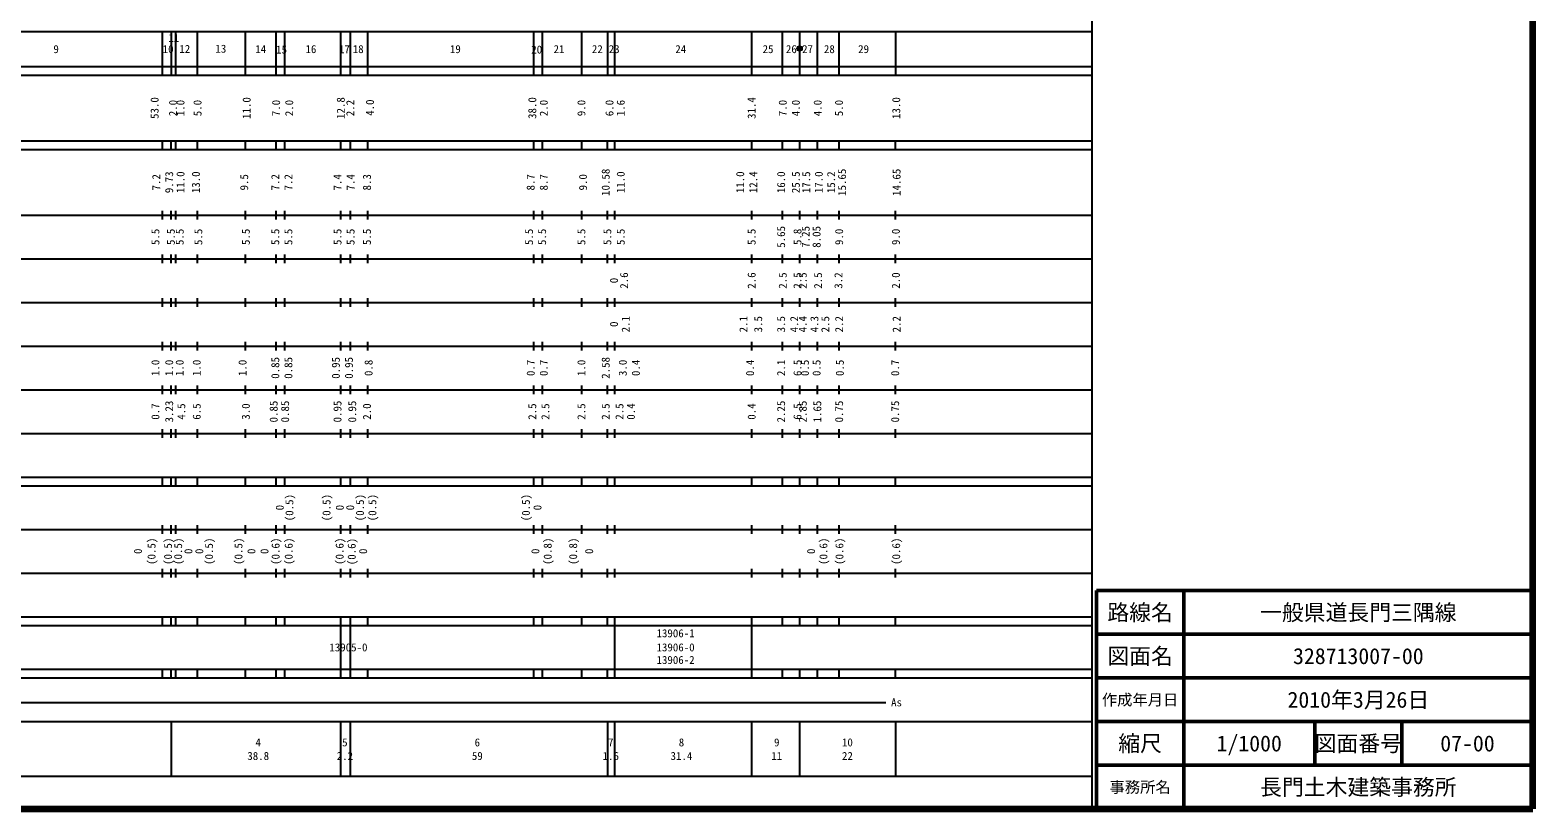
# Model space of a CAD drawing. Units: millimetres on the paper. Extents: x 40 to 680, y 20 to 380.
# Drawn here: x 335.7 to 680, y 20 to 198.4 of the extents above; entities that cross this region are included whole.
import ezdxf
from ezdxf.enums import TextEntityAlignment as Align

# ---------------------------------------------------------------- set-up
doc = ezdxf.new("R2010")
doc.units = ezdxf.units.MM
doc.header["$PDMODE"] = 32
doc.header["$PDSIZE"] = 0.5
for name, color, linetype, lineweight in [('M-TTL', 2, 'Continuous', 140), ('M-TTL-BAND', 7, 'Continuous', 25), ('M-TTL-FRAM', 2, 'Continuous', 50), ('M-TTL-LINE', 7, 'Continuous', 50), ('M-TTL-TXT', 7, 'Continuous', 13)]:
    doc.layers.add(name, color=color, linetype=linetype, lineweight=lineweight)
doc.styles.add('ＭＳ ゴシック', font='')
doc.styles.get('ＭＳ ゴシック').set_extended_font_data('MS Gothic')

msp = doc.modelspace()

# ---------------------------------------------------------------- linework, layer by layer
at = {"layer": 'M-TTL'}
for p, q in [((680, 20), (680, 380)), ((40, 20), (680, 20))]:
    msp.add_line(p, q, dxfattribs=at)
at = {"layer": 'M-TTL-BAND'}
for p, q in [((579, 20), (579, 370)), ((68, 198), (579, 198)), ((366, 198), (366, 188)), ((368, 198), (368, 188)), ((369, 198), (369, 188)), ((374, 198), (374, 188)), ((385, 198), (385, 188)), ((392, 198), (392, 188)), ((394, 198), (394, 188)), ((406.8, 198), (406.8, 188)), ((409, 198), (409, 188)), ((413, 198), (413, 188)), ((451, 198), (451, 188)), ((453, 198), (453, 188)), ((462, 198), (462, 188)), ((468, 198), (468, 188)), ((469.6, 198), (469.6, 188)), ((501, 198), (501, 188)), ((508, 198), (508, 188)), ((512, 198), (512, 188)), ((516, 198), (516, 188)), ((521, 198), (521, 188)), ((534, 198), (534, 188)), ((40, 190), (579, 190)), ((40, 188), (579, 188)), ((40, 173), (579, 173)), ((366, 173), (366, 171)), ((368, 171), (368, 173)), ((369, 173), (369, 171)), ((374, 173), (374, 171)), ((385, 173), (385, 171)), ((392, 173), (392, 171)), ((394, 173), (394, 171)), ((406.8, 173), (406.8, 171)), ((409, 173), (409, 171)), ((413, 173), (413, 171)), ((451, 173), (451, 171)), ((453, 173), (453, 171)), ((462, 173), (462, 171)), ((468, 171), (468, 173)), ((469.6, 173), (469.6, 171)), ((501, 173), (501, 171)), ((508, 173), (508, 171)), ((512, 173), (512, 171)), ((516, 173), (516, 171)), ((521, 173), (521, 171)), ((534, 171), (534, 173)), ((40, 171), (579, 171)), ((40, 156), (579, 156)), ((366, 157), (366, 155)), ((368, 155), (368, 157)), ((369, 157), (369, 155)), ((374, 157), (374, 155)), ((385, 157), (385, 155)), ((392, 157), (392, 155)), ((394, 157), (394, 155)), ((406.8, 157), (406.8, 155)), ((409, 157), (409, 155)), ((413, 157), (413, 155)), ((451, 157), (451, 155)), ((453, 157), (453, 155)), ((462, 157), (462, 155)), ((468, 155), (468, 157)), ((469.6, 157), (469.6, 155)), ((501, 157), (501, 155)), ((508, 157), (508, 155)), ((512, 157), (512, 155)), ((516, 157), (516, 155)), ((521, 157), (521, 155)), ((534, 155), (534, 157)), ((46, 146), (579, 146)), ((366, 147), (366, 145)), ((368, 145), (368, 147)), ((369, 147), (369, 145)), ((374, 147), (374, 145)), ((385, 147), (385, 145)), ((392, 147), (392, 145)), ((394, 147), (394, 145)), ((406.8, 147), (406.8, 145)), ((409, 147), (409, 145)), ((413, 147), (413, 145)), ((451, 147), (451, 145)), ((453, 147), (453, 145)), ((462, 147), (462, 145)), ((468, 145), (468, 147)), ((469.6, 147), (469.6, 145)), ((501, 147), (501, 145)), ((508, 147), (508, 145)), ((512, 147), (512, 145)), ((516, 147), (516, 145)), ((521, 147), (521, 145)), ((534, 145), (534, 147)), ((52, 136), (579, 136)), ((366, 137), (366, 135)), ((368, 135), (368, 137)), ((369, 137), (369, 135)), ((374, 137), (374, 135)), ((385, 137), (385, 135)), ((392, 137), (392, 135)), ((394, 137), (394, 135)), ((406.8, 137), (406.8, 135)), ((409, 137), (409, 135)), ((413, 137), (413, 135)), ((451, 137), (451, 135)), ((453, 137), (453, 135)), ((462, 137), (462, 135)), ((468, 135), (468, 137)), ((469.6, 137), (469.6, 135)), ((501, 137), (501, 135)), ((508, 137), (508, 135)), ((512, 137), (512, 135)), ((516, 137), (516, 135)), ((521, 137), (521, 135)), ((534, 135), (534, 137)), ((46, 126), (579, 126)), ((366, 127), (366, 125)), ((368, 125), (368, 127)), ((369, 127), (369, 125)), ((374, 127), (374, 125)), ((385, 127), (385, 125)), ((392, 127), (392, 125)), ((394, 127), (394, 125)), ((406.8, 127), (406.8, 125)), ((409, 127), (409, 125)), ((413, 127), (413, 125)), ((451, 127), (451, 125)), ((453, 127), (453, 125)), ((462, 127), (462, 125)), ((468, 125), (468, 127)), ((469.6, 127), (469.6, 125)), ((501, 127), (501, 125)), ((508, 127), (508, 125)), ((512, 127), (512, 125)), ((516, 127), (516, 125)), ((521, 127), (521, 125)), ((534, 125), (534, 127)), ((52, 116), (579, 116)), ((366, 117), (366, 115)), ((368, 115), (368, 117)), ((369, 117), (369, 115)), ((374, 117), (374, 115)), ((385, 117), (385, 115)), ((392, 117), (392, 115)), ((394, 117), (394, 115)), ((406.8, 117), (406.8, 115)), ((409, 117), (409, 115)), ((413, 117), (413, 115)), ((451, 117), (451, 115)), ((453, 117), (453, 115)), ((462, 117), (462, 115)), ((468, 115), (468, 117)), ((469.6, 117), (469.6, 115)), ((501, 117), (501, 115)), ((508, 117), (508, 115)), ((512, 117), (512, 115)), ((516, 117), (516, 115)), ((521, 117), (521, 115)), ((534, 115), (534, 117)), ((366, 107), (366, 105)), ((368, 105), (368, 107)), ((369, 107), (369, 105)), ((374, 107), (374, 105)), ((385, 107), (385, 105)), ((392, 107), (392, 105)), ((394, 107), (394, 105)), ((406.8, 107), (406.8, 105)), ((409, 107), (409, 105)), ((413, 107), (413, 105)), ((451, 107), (451, 105)), ((453, 107), (453, 105)), ((462, 107), (462, 105)), ((468, 105), (468, 107)), ((469.6, 107), (469.6, 105)), ((501, 107), (501, 105)), ((508, 107), (508, 105)), ((512, 107), (512, 105)), ((516, 107), (516, 105)), ((521, 107), (521, 105)), ((534, 105), (534, 107)), ((46, 106), (579, 106)), ((40, 96), (579, 96)), ((40, 94), (579, 94)), ((366, 96), (366, 94)), ((368, 94), (368, 96)), ((369, 96), (369, 94)), ((374, 96), (374, 94)), ((385, 96), (385, 94)), ((392, 96), (392, 94)), ((394, 96), (394, 94)), ((406.8, 96), (406.8, 94)), ((409, 96), (409, 94)), ((413, 96), (413, 94)), ((451, 96), (451, 94)), ((453, 96), (453, 94)), ((462, 96), (462, 94)), ((468, 94), (468, 96)), ((469.6, 96), (469.6, 94)), ((501, 96), (501, 94)), ((508, 96), (508, 94)), ((512, 96), (512, 94)), ((516, 96), (516, 94)), ((521, 96), (521, 94)), ((534, 94), (534, 96)), ((49, 84), (579, 84)), ((366, 85), (366, 83)), ((368, 83), (368, 85)), ((369, 85), (369, 83)), ((374, 85), (374, 83)), ((385, 85), (385, 83)), ((392, 85), (392, 83)), ((394, 85), (394, 83)), ((406.8, 85), (406.8, 83)), ((409, 85), (409, 83)), ((413, 85), (413, 83)), ((451, 85), (451, 83)), ((453, 85), (453, 83)), ((462, 85), (462, 83)), ((468, 83), (468, 85)), ((469.6, 85), (469.6, 83)), ((501, 85), (501, 83)), ((508, 85), (508, 83)), ((512, 85), (512, 83)), ((516, 85), (516, 83)), ((521, 85), (521, 83)), ((534, 83), (534, 85)), ((40, 74), (579, 74)), ((366, 75), (366, 73)), ((368, 73), (368, 75)), ((369, 75), (369, 73)), ((374, 75), (374, 73)), ((385, 75), (385, 73)), ((392, 75), (392, 73)), ((394, 75), (394, 73)), ((406.8, 75), (406.8, 73)), ((409, 75), (409, 73)), ((413, 75), (413, 73)), ((451, 75), (451, 73)), ((453, 75), (453, 73)), ((462, 75), (462, 73)), ((468, 73), (468, 75)), ((469.6, 75), (469.6, 73)), ((501, 75), (501, 73)), ((508, 75), (508, 73)), ((512, 75), (512, 73)), ((516, 75), (516, 73)), ((521, 75), (521, 73)), ((534, 73), (534, 75)), ((40, 64), (579, 64)), ((40, 62), (579, 62)), ((366, 64), (366, 62)), ((368, 62), (368, 64)), ((369, 64), (369, 62)), ((374, 64), (374, 62)), ((385, 64), (385, 62)), ((392, 64), (392, 62)), ((394, 64), (394, 62)), ((406.8, 64), (406.8, 52)), ((409, 64), (409, 52)), ((413, 64), (413, 62)), ((451, 64), (451, 62)), ((453, 64), (453, 62)), ((462, 64), (462, 62)), ((468, 62), (468, 64)), ((469.6, 64), (469.6, 52)), ((501, 64), (501, 52)), ((508, 64), (508, 62)), ((512, 64), (512, 62)), ((516, 64), (516, 62)), ((521, 64), (521, 62)), ((534, 62), (534, 64)), ((40, 52), (579, 52)), ((366, 52), (366, 50)), ((368, 50), (368, 52)), ((369, 52), (369, 50)), ((374, 52), (374, 50)), ((385, 52), (385, 50)), ((392, 52), (392, 50)), ((394, 52), (394, 50)), ((406.8, 52), (406.8, 50)), ((409, 52), (409, 50)), ((413, 52), (413, 50)), ((451, 52), (451, 50)), ((453, 52), (453, 50)), ((462, 52), (462, 50)), ((468, 50), (468, 52)), ((469.6, 52), (469.6, 50)), ((501, 52), (501, 50)), ((508, 52), (508, 50)), ((512, 52), (512, 50)), ((516, 52), (516, 50)), ((521, 52), (521, 50)), ((534, 50), (534, 52)), ((40, 50), (579, 50)), ((70.805, 44.406), (531.777, 44.406)), ((40, 40), (579, 40)), ((368, 40), (368, 27.5)), ((406.8, 40), (406.8, 27.5)), ((409, 40), (409, 27.5)), ((468, 40), (468, 27.5)), ((469.6, 40), (469.6, 27.5)), ((501, 40), (501, 27.5)), ((512, 40), (512, 27.5)), ((534, 40), (534, 27.5)), ((68, 27.5), (579, 27.5))]:
    msp.add_line(p, q, dxfattribs=at)
at = {"layer": 'M-TTL-BAND', "lineweight": 13}
for radius in [0.6, 0.48, 0.36, 0.24, 0.12, 0.02]:
    msp.add_circle((512, 194.135), radius, dxfattribs=at)
at = {"layer": 'M-TTL-BAND'}
msp.add_point((512, 194.135), dxfattribs=at)
at = {"layer": 'M-TTL-FRAM'}
for p, q in [((680, 70), (580, 70)), ((580, 70), (580, 20))]:
    msp.add_line(p, q, dxfattribs=at)
at = {"layer": 'M-TTL-LINE'}
for p, q in [((600, 70), (600, 20)), ((680, 60), (580, 60)), ((680, 50), (580, 50)), ((680, 40), (580, 40)), ((630, 40), (630, 30)), ((650, 40), (650, 30)), ((680, 30), (580, 30))]:
    msp.add_line(p, q, dxfattribs=at)

# ---------------------------------------------------------------- texts
at = {"layer": 'M-TTL-BAND', "style": 'ＭＳ ゴシック'}
for s, p in [('11', (368.605, 196.548)), ('9', (341.67, 194)), ('10', (367.334, 194)), ('12', (371.138, 194.038)), ('13', (379.409, 194.092)), ('14', (388.546, 194)), ('15', (393.31, 193.888)), ('16', (400.047, 194)), ('17', (407.714, 193.972)), ('18', (410.881, 194)), ('19', (433.131, 194)), ('20', (451.771, 193.899)), ('21', (456.882, 194)), ('22', (465.66, 194)), ('23', (469.517, 194)), ('24', (484.772, 194)), ('25', (504.773, 194)), ('26', (510.106, 194)), ('27', (513.816, 194)), ('28', (518.816, 194)), ('29', (526.65, 194)), ('13906-1', (483.582, 60.228)), ('13905-0', (408.637, 57)), ('13906-0', (483.582, 57)), ('13906-2', (483.582, 54.116)), ('As', (534.201, 44.406)), ('4', (387.967, 35.238)), ('5', (407.826, 35.238)), ('6', (438.164, 35.238)), ('7', (468.731, 35.238)), ('8', (484.929, 35.238)), ('9', (506.767, 35.238)), ('10', (522.95, 35.238)), ('38.8', (387.967, 32.131)), ('2.2', (407.826, 32.131)), ('59', (438.164, 32.131)), ('1.6', (468.731, 32.131)), ('31.4', (484.929, 32.131)), ('11', (506.767, 32.131)), ('22', (522.95, 32.131))]:
    msp.add_text(s, height=1.833, dxfattribs=at).set_placement(p, align=Align.MIDDLE_CENTER)
for s, p in [('53.0', (364.222, 180.5)), ('11.0', (385.309, 180.5)), ('12.8', (406.872, 180.5)), ('38.0', (450.749, 180.5)), ('31.4', (501.001, 180.5)), ('13.0', (534.128, 180.5)), ('2.0', (368.438, 180.5)), ('1.0', (370.16, 180.5)), ('5.0', (374.059, 180.5)), ('7.0', (392.059, 180.5)), ('2.0', (395.059, 180.5)), ('2.2', (409.059, 180.5)), ('4.0', (413.559, 180.591)), ('2.0', (453.374, 180.5)), ('9.0', (461.999, 180.5)), ('6.0', (468.438, 180.5)), ('1.6', (471.011, 180.5)), ('7.0', (508.126, 180.5)), ('4.0', (511.126, 180.5)), ('4.0', (516.128, 180.5)), ('5.0', (521.003, 180.5)), ('9.73', (367.563, 163.5)), ('11.0', (370.16, 163.5)), ('13.0', (373.684, 163.5)), ('7.4', (406.122, 163.5)), ('7.4', (409.122, 163.5)), ('10.58', (467.563, 163.5)), ('11.0', (471.011, 163.5)), ('11.0', (498.376, 163.5)), ('12.4', (501.376, 163.5)), ('16.0', (507.751, 163.5)), ('25.5', (511.126, 163.5)), ('17.5', (513.502, 163.5)), ('17.0', (516.378, 163.5)), ('15.2', (519.211, 163.5)), ('15.65', (521.711, 163.5)), ('14.65', (534.212, 163.5)), ('7.2', (364.597, 163.5)), ('9.5', (384.747, 163.5)), ('7.2', (391.872, 163.5)), ('7.2', (394.872, 163.5)), ('8.3', (412.873, 163.5)), ('8.7', (450.374, 163.5)), ('8.7', (453.374, 163.5)), ('9.0', (462.374, 163.5)), ('5.5', (364.41, 151)), ('5.5', (367.938, 151)), ('5.5', (369.972, 151)), ('5.5', (374.246, 151)), ('5.5', (385.122, 151)), ('5.5', (391.872, 151)), ('5.5', (394.872, 151)), ('5.5', (406.122, 151)), ('5.5', (409.122, 151)), ('5.5', (412.873, 151)), ('5.5', (449.999, 151)), ('5.5', (452.999, 151)), ('5.5', (461.999, 151)), ('5.5', (467.938, 151)), ('5.5', (471.011, 151)), ('5.5', (501.001, 151)), ('5.65', (507.751, 151)), ('5.8', (511.501, 151)), ('7.25', (513.377, 151)), ('8.05', (515.878, 151)), ('9.0', (521.044, 151)), ('9.0', (534.045, 151)), ('0', (469.457, 141)), ('2.6', (471.774, 141)), ('2.6', (501.001, 141)), ('2.5', (508.126, 141)), ('2.5', (511.501, 141)), ('2.5', (512.711, 141)), ('2.5', (516.211, 141)), ('3.2', (520.878, 141)), ('2.0', (534.045, 141)), ('0', (469.457, 131)), ('2.1', (472.149, 131)), ('2.1', (499.126, 131)), ('3.5', (502.501, 131)), ('3.5', (507.751, 131)), ('4.2', (510.751, 131)), ('4.4', (512.711, 131)), ('4.3', (515.378, 131)), ('2.5', (517.878, 131)), ('2.2', (521.044, 131)), ('2.2', (534.212, 131)), ('1.0', (364.41, 121)), ('1.0', (367.563, 121)), ('1.0', (369.972, 121)), ('1.0', (373.871, 121)), ('1.0', (384.372, 121)), ('0.85', (391.872, 121)), ('0.85', (394.872, 121)), ('0.95', (405.747, 121)), ('0.95', (408.747, 121)), ('0.8', (413.248, 121)), ('0.7', (450.374, 121)), ('0.7', (453.374, 121)), ('1.0', (461.999, 121)), ('2.58', (467.563, 121)), ('3.0', (471.478, 121)), ('0.4', (474.478, 121)), ('0.4', (500.626, 121)), ('2.1', (507.751, 121)), ('6.5', (511.501, 121)), ('0.5', (513.211, 121)), ('0.5', (515.878, 121)), ('0.5', (521.211, 121)), ('0.7', (533.878, 121)), ('0.7', (364.41, 111)), ('3.23', (367.563, 111)), ('4.5', (370.347, 111)), ('6.5', (373.871, 111)), ('3.0', (385.122, 111)), ('0.85', (391.497, 111)), ('0.85', (394.122, 111)), ('0.95', (406.122, 111)), ('0.95', (409.497, 111)), ('2.0', (412.873, 111)), ('2.5', (450.749, 111)), ('2.5', (453.749, 111)), ('2.5', (461.999, 111)), ('2.5', (467.563, 111)), ('2.5', (470.728, 111)), ('0.4', (473.353, 111)), ('0.4', (501.001, 111)), ('2.25', (507.751, 111)), ('6.5', (511.501, 111)), ('2.85', (512.711, 111)), ('1.65', (516.044, 111)), ('0.75', (521.044, 111)), ('0.75', (533.878, 111)), ('(0.5)', (395.108, 89)), ('(0.5)', (403.608, 89)), ('(0.5)', (411.275, 89)), ('(0.5)', (414.109, 89)), ('(0.5)', (449.277, 89)), ('0', (392.895, 89)), ('0', (406.645, 89)), ('0', (409.025, 89)), ('0', (451.943, 89)), ('0', (360.41, 79)), ('(0.5)', (363.521, 79)), ('(0.5)', (367.297, 79)), ('(0.5)', (369.611, 79)), ('0', (371.961, 79)), ('0', (374.456, 79)), ('(0.5)', (376.698, 79)), ('(0.5)', (383.441, 79)), ('0', (386.395, 79)), ('0', (389.395, 79)), ('(0.6)', (391.941, 79)), ('(0.6)', (394.941, 79)), ('(0.6)', (406.608, 79)), ('(0.6)', (409.377, 78.935)), ('0', (411.996, 79)), ('0', (451.443, 79)), ('(0.8)', (454.277, 79)), ('(0.8)', (460.11, 79)), ('0', (463.777, 79)), ('0', (514.614, 79)), ('(0.6)', (517.447, 79)), ('(0.6)', (521.114, 79)), ('(0.6)', (534.114, 79))]:
    msp.add_text(s, height=1.833, rotation=90, dxfattribs=at).set_placement(p, align=Align.MIDDLE_CENTER)
at = {"layer": 'M-TTL-TXT', "style": 'ＭＳ ゴシック'}
for s, height, p in [('路線名', 3.666, (590, 65)), ('一般県道長門三隅線', 3.666, (640, 65)), ('図面名', 3.666, (590, 55)), ('328713007-00', 3.666, (640, 55)), ('作成年月日', 2.566, (590, 45)), ('2010年3月26日', 3.666, (640, 45)), ('縮尺', 3.666, (590, 35)), ('1/1000', 3.666, (615, 35)), ('図面番号', 3.666, (640, 35)), ('07-00', 3.666, (665, 35)), ('事務所名', 2.566, (590, 25)), ('長門土木建築事務所', 3.666, (640, 25))]:
    msp.add_text(s, height=height, dxfattribs=at).set_placement(p, align=Align.MIDDLE_CENTER)

doc.saveas('drawing.dxf')
